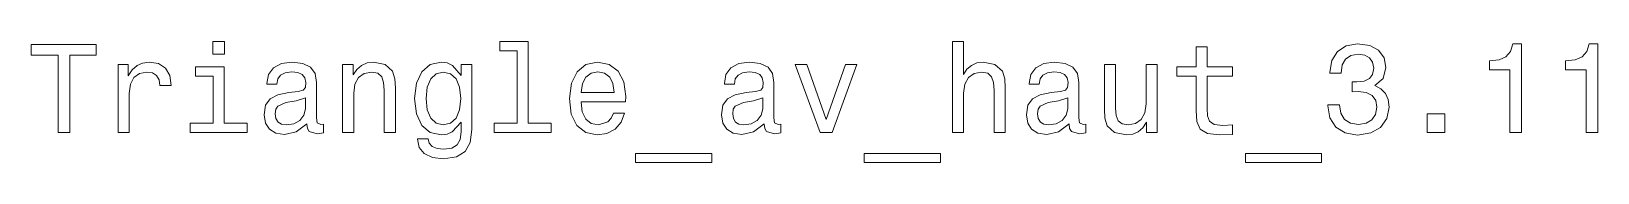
# Model space of a CAD drawing. Extents: x 140.3 to 229.4, y 171.4 to 178.2.
import ezdxf

# ---------------------------------------------------------------- set-up
doc = ezdxf.new("R2010")
doc.units = 0

msp = doc.modelspace()

# ---------------------------------------------------------------- linework, layer by layer
at = {"color": 7, "lineweight": 13}
for points in [[(141.837173, 173.061966), (142.5, 173.061966), (142.5, 177.456772), (144.01297, 177.456772), (144.01297, 178.061966), (140.317001, 178.061966), (140.317001, 177.456772), (141.837173, 177.456772)], [(151.311234, 178.234879), (150.641205, 178.234879), (150.641205, 177.51442), (151.311234, 177.51442)], [(167.96109, 177.701736), (167.96109, 173.595108), (166.657059, 173.595108), (166.657059, 173.061966), (169.891937, 173.061966), (169.891937, 173.595108), (168.595093, 173.595108), (168.595093, 178.234879), (166.966858, 178.234879), (166.966858, 177.701736)], [(192.723358, 173.061966), (193.357361, 173.061966), (193.357361, 175.295395), (193.422195, 175.806915), (193.631134, 176.181564), (193.955338, 176.412109), (194.387619, 176.498566), (194.733429, 176.426514), (194.94957, 176.231995), (195.057648, 175.907791), (195.093658, 175.47551), (195.093658, 173.061966), (195.727676, 173.061966), (195.727676, 175.605194), (195.698853, 176.116714), (195.569168, 176.541794), (195.144104, 176.930847), (194.481277, 177.067734), (194.121048, 177.017303), (193.811249, 176.880417), (193.55188, 176.664276), (193.357361, 176.368881), (193.357361, 178.234879), (192.723358, 178.234879)], [(206.585022, 176.260818), (206.585022, 174.322769), (206.62825, 173.695969), (206.829987, 173.263702), (207.233429, 173.011536), (207.917877, 172.925079), (208.66716, 172.961105), (208.66716, 173.508652), (208.119598, 173.465424), (207.622498, 173.523056), (207.355927, 173.703171), (207.240646, 174.005768), (207.219025, 174.430847), (207.219025, 176.260818), (208.66716, 176.260818), (208.66716, 176.801163), (207.219025, 176.801163), (207.219025, 177.932281), (206.585022, 177.932281), (206.585022, 176.801163), (205.489929, 176.801163), (205.489929, 176.260818)], [(214.085022, 174.632568), (214.085022, 174.582138), (214.200287, 173.890503), (214.53891, 173.371765), (215.072052, 173.040359), (215.778107, 172.917877), (216.527374, 173.040359), (217.08934, 173.357361), (217.449585, 173.861679), (217.579254, 174.510086), (217.521622, 174.935165), (217.363129, 175.280991), (217.10376, 175.547562), (216.757935, 175.742081), (217.226227, 176.131134), (217.391937, 176.750732), (217.283875, 177.312683), (216.97406, 177.737762), (216.469757, 178.004333), (215.778107, 178.097992), (215.1297, 177.982712), (214.632568, 177.66571), (214.308365, 177.161392), (214.200287, 176.491364), (214.200287, 176.440933), (214.841507, 176.440933), (214.899139, 176.902023), (215.086456, 177.233429), (215.389053, 177.435165), (215.814117, 177.507217), (216.188766, 177.44957), (216.46254, 177.298279), (216.62825, 177.053314), (216.693085, 176.721909), (216.62825, 176.368881), (216.455338, 176.131134), (216.15274, 175.987045), (215.742081, 175.943817), (215.46109, 175.951019), (215.46109, 175.381851), (215.814117, 175.396255), (216.268021, 175.331421), (216.606628, 175.158508), (216.808365, 174.877533), (216.880402, 174.510086), (216.801147, 174.092224), (216.592224, 173.782425), (216.260803, 173.587906), (215.821335, 173.523056), (215.367432, 173.595108), (215.036026, 173.811249), (214.827087, 174.157074), (214.747849, 174.632568)], [(224.445251, 173.061966), (225.100861, 173.061966), (225.100861, 178.097992), (224.610962, 178.097992), (224.481262, 177.658508), (224.221893, 177.363113), (223.825653, 177.190201), (223.278107, 177.132568), (223.278107, 176.621048), (224.445251, 176.621048)], [(228.78241, 173.061966), (229.438049, 173.061966), (229.438049, 178.097992), (228.94812, 178.097992), (228.818451, 177.658508), (228.559082, 177.363113), (228.162827, 177.190201), (227.615265, 177.132568), (227.615265, 176.621048), (228.78241, 176.621048)], [(145.252167, 173.061966), (145.886169, 173.061966), (145.886169, 175.273788), (145.951004, 175.806915), (146.145538, 176.188766), (146.46254, 176.419312), (146.887604, 176.498566), (147.204605, 176.448135), (147.442368, 176.304047), (147.586456, 176.059082), (147.636887, 175.727676), (148.278091, 175.727676), (148.19165, 176.311249), (147.953888, 176.729111), (147.557632, 176.981277), (147.017288, 177.067734), (146.649857, 177.010086), (146.332855, 176.865997), (146.05188, 176.621048), (145.828537, 176.289627), (145.828537, 176.930847), (145.252167, 176.930847)], [(151.289627, 173.595108), (151.289627, 176.801163), (149.661377, 176.801163), (149.661377, 176.260818), (150.655624, 176.260818), (150.655624, 173.595108), (149.358795, 173.595108), (149.358795, 173.061966), (152.600861, 173.061966), (152.600861, 173.595108)], [(155.98703, 173.566284), (155.98703, 173.544678), (156.023056, 173.299713), (156.131119, 173.126801), (156.585022, 172.989914), (156.938049, 173.047562), (156.938049, 173.537476), (156.786743, 173.515854), (156.585022, 173.609512), (156.548996, 173.897705), (156.548996, 175.900589), (156.46254, 176.412109), (156.210373, 176.772339), (155.770889, 176.98848), (155.151291, 177.067734), (154.546112, 176.981277), (154.099426, 176.736313), (153.818451, 176.354477), (153.724792, 175.850143), (153.724792, 175.806915), (154.293945, 175.806915), (154.344376, 176.109512), (154.502884, 176.325653), (154.762253, 176.455338), (155.129684, 176.505768), (155.482712, 176.469742), (155.734863, 176.361679), (155.886169, 176.174362), (155.9366, 175.914993), (155.907776, 175.612396), (155.792511, 175.461105), (155.504318, 175.389053), (154.963974, 175.331421), (154.344376, 175.201736), (153.904907, 174.971191), (153.645538, 174.610962), (153.566284, 174.07782), (153.638336, 173.60231), (153.861679, 173.249283), (154.221909, 173.02594), (154.719025, 172.946686), (155.389053, 173.097992)], [(158.02594, 173.061966), (158.659943, 173.061966), (158.659943, 175.295395), (158.724792, 175.806915), (158.933716, 176.181564), (159.257919, 176.412109), (159.690201, 176.498566), (160.036026, 176.426514), (160.252167, 176.231995), (160.360229, 175.907791), (160.396255, 175.47551), (160.396255, 173.061966), (161.030258, 173.061966), (161.030258, 175.605194), (161.001434, 176.116714), (160.871765, 176.541794), (160.446686, 176.930847), (159.783859, 177.067734), (159.416428, 177.017303), (159.106628, 176.880417), (158.840057, 176.649857), (158.631119, 176.340057), (158.631119, 176.930847), (158.02594, 176.930847)], [(165.374634, 173.234879), (165.374634, 176.930847), (164.769455, 176.930847), (164.769455, 176.304047), (164.272339, 176.873199), (163.969742, 177.017303), (163.631119, 177.067734), (163.018738, 176.923645), (162.543228, 176.520172), (162.233429, 175.871765), (162.125366, 175), (162.233429, 174.121048), (162.543228, 173.472626), (163.018738, 173.061966), (163.631119, 172.925079), (163.976944, 172.97551), (164.265137, 173.105194), (164.769455, 173.65274), (164.769455, 173.105194), (164.711823, 172.672913), (164.553314, 172.363113), (164.250717, 172.182999), (163.796829, 172.118164), (163.400574, 172.161392), (163.119598, 172.269455), (162.953888, 172.456772), (162.903458, 172.708939), (162.291061, 172.708939), (162.291061, 172.680115), (162.38472, 172.219025), (162.672913, 171.873199), (163.134003, 171.649857), (163.760803, 171.570618), (164.510086, 171.67868), (165.007202, 171.981277), (165.288177, 172.507217)], [(162.780975, 175), (162.845825, 175.64122), (163.040344, 176.116714), (163.342941, 176.397705), (163.746399, 176.498566), (164.171463, 176.397705), (164.488464, 176.116714), (164.682999, 175.64122), (164.755035, 175), (164.682999, 174.344391), (164.488464, 173.876083), (164.171463, 173.587906), (163.746399, 173.494247), (163.342941, 173.587906), (163.040344, 173.876083), (162.845825, 174.351593)], [(171.592224, 174.812683), (174.128235, 174.812683), (174.135437, 175.108078), (174.020172, 175.9366), (173.703171, 176.556198), (173.198853, 176.930847), (172.528809, 177.067734), (171.873199, 176.923645), (171.368881, 176.520172), (171.044662, 175.864563), (170.929398, 175), (171.03746, 174.113846), (171.361664, 173.465424), (171.858795, 173.061966), (172.507202, 172.925079), (173.069168, 173.018738), (173.530258, 173.263702), (173.868866, 173.65274), (174.0634, 174.171478), (173.4366, 174.171478), (173.306915, 173.883286), (173.119598, 173.66716), (172.586456, 173.494247), (172.175797, 173.573486), (171.865997, 173.825653), (171.664261, 174.236313), (171.592224, 174.791077)], [(171.592224, 175.345825), (171.671463, 175.842941), (171.865997, 176.210388), (172.161377, 176.433731), (172.55043, 176.51297), (172.932281, 176.433731), (173.227661, 176.210388), (173.407776, 175.842941), (173.472626, 175.345825)], [(182.010086, 173.566284), (182.010086, 173.544678), (182.046112, 173.299713), (182.154175, 173.126801), (182.608063, 172.989914), (182.96109, 173.047562), (182.96109, 173.537476), (182.809799, 173.515854), (182.608063, 173.609512), (182.572052, 173.897705), (182.572052, 175.900589), (182.485596, 176.412109), (182.233429, 176.772339), (181.793945, 176.98848), (181.174347, 177.067734), (180.569168, 176.981277), (180.122482, 176.736313), (179.841492, 176.354477), (179.747833, 175.850143), (179.747833, 175.806915), (180.317001, 175.806915), (180.367432, 176.109512), (180.52594, 176.325653), (180.785309, 176.455338), (181.15274, 176.505768), (181.505768, 176.469742), (181.757935, 176.361679), (181.909225, 176.174362), (181.959656, 175.914993), (181.930832, 175.612396), (181.815567, 175.461105), (181.527374, 175.389053), (180.98703, 175.331421), (180.367432, 175.201736), (179.927948, 174.971191), (179.668594, 174.610962), (179.58934, 174.07782), (179.661377, 173.60231), (179.884735, 173.249283), (180.244965, 173.02594), (180.742081, 172.946686), (181.412109, 173.097992)], [(185.208939, 173.061966), (185.878967, 173.061966), (187.291077, 176.930847), (186.635452, 176.930847), (185.547546, 173.811249), (184.438049, 176.930847), (183.775223, 176.930847)], [(199.358795, 173.566284), (199.358795, 173.544678), (199.394821, 173.299713), (199.502899, 173.126801), (199.956787, 172.989914), (200.309814, 173.047562), (200.309814, 173.537476), (200.158508, 173.515854), (199.956787, 173.609512), (199.920761, 173.897705), (199.920761, 175.900589), (199.834305, 176.412109), (199.582138, 176.772339), (199.142654, 176.98848), (198.523071, 177.067734), (197.917877, 176.981277), (197.471191, 176.736313), (197.190216, 176.354477), (197.096558, 175.850143), (197.096558, 175.806915), (197.66571, 175.806915), (197.716141, 176.109512), (197.874649, 176.325653), (198.134018, 176.455338), (198.50145, 176.505768), (198.854477, 176.469742), (199.106628, 176.361679), (199.257935, 176.174362), (199.308365, 175.914993), (199.279541, 175.612396), (199.164276, 175.461105), (198.876083, 175.389053), (198.335739, 175.331421), (197.716141, 175.201736), (197.276672, 174.971191), (197.017303, 174.610962), (196.938049, 174.07782), (197.010101, 173.60231), (197.233429, 173.249283), (197.593658, 173.02594), (198.09079, 172.946686), (198.760818, 173.097992)], [(204.380402, 176.930847), (203.746399, 176.930847), (203.746399, 174.697418), (203.674362, 174.17868), (203.465424, 173.804047), (203.14122, 173.573486), (202.716156, 173.50145), (202.377533, 173.559082), (202.161392, 173.731995), (202.03891, 174.02739), (202.010101, 174.445251), (202.010101, 176.930847), (201.376099, 176.930847), (201.376099, 174.387619), (201.397705, 173.876083), (201.534592, 173.451019), (201.952454, 173.061966), (202.622482, 172.925079), (202.982727, 172.97551), (203.292511, 173.105194), (203.559082, 173.328537), (203.775223, 173.65274), (203.775223, 173.061966), (204.380402, 173.061966)], [(155.914993, 174.416428), (155.828537, 174.041794), (155.597977, 173.753601), (155.252167, 173.566284), (154.827087, 173.50145), (154.553314, 173.537476), (154.358795, 173.65274), (154.236313, 173.854477), (154.200287, 174.135452), (154.229111, 174.387619), (154.344376, 174.567734), (154.805481, 174.769455), (155.389053, 174.855911), (155.914993, 175.028824)], [(181.938049, 174.416428), (181.851593, 174.041794), (181.621033, 173.753601), (181.275223, 173.566284), (180.850143, 173.50145), (180.57637, 173.537476), (180.381851, 173.65274), (180.259369, 173.854477), (180.223343, 174.135452), (180.252167, 174.387619), (180.367432, 174.567734), (180.828537, 174.769455), (181.412109, 174.855911), (181.938049, 175.028824)], [(199.286743, 174.416428), (199.200287, 174.041794), (198.969757, 173.753601), (198.623932, 173.566284), (198.198853, 173.50145), (197.925079, 173.537476), (197.73056, 173.65274), (197.608078, 173.854477), (197.572052, 174.135452), (197.600876, 174.387619), (197.716141, 174.567734), (198.177246, 174.769455), (198.760818, 174.855911), (199.286743, 175.028824)], [(219.740631, 173.061966), (220.734863, 173.061966), (220.734863, 174.135452), (219.740631, 174.135452)], [(174.697403, 171.865997), (174.697403, 171.361679), (179.034576, 171.361679), (179.034576, 171.865997)], [(187.708939, 171.865997), (187.708939, 171.361679), (192.046112, 171.361679), (192.046112, 171.865997)], [(209.394821, 171.865997), (209.394821, 171.361679), (213.731995, 171.361679), (213.731995, 171.865997)]]:
    msp.add_lwpolyline(points, close=True, dxfattribs=at)

doc.saveas('drawing.dxf')
